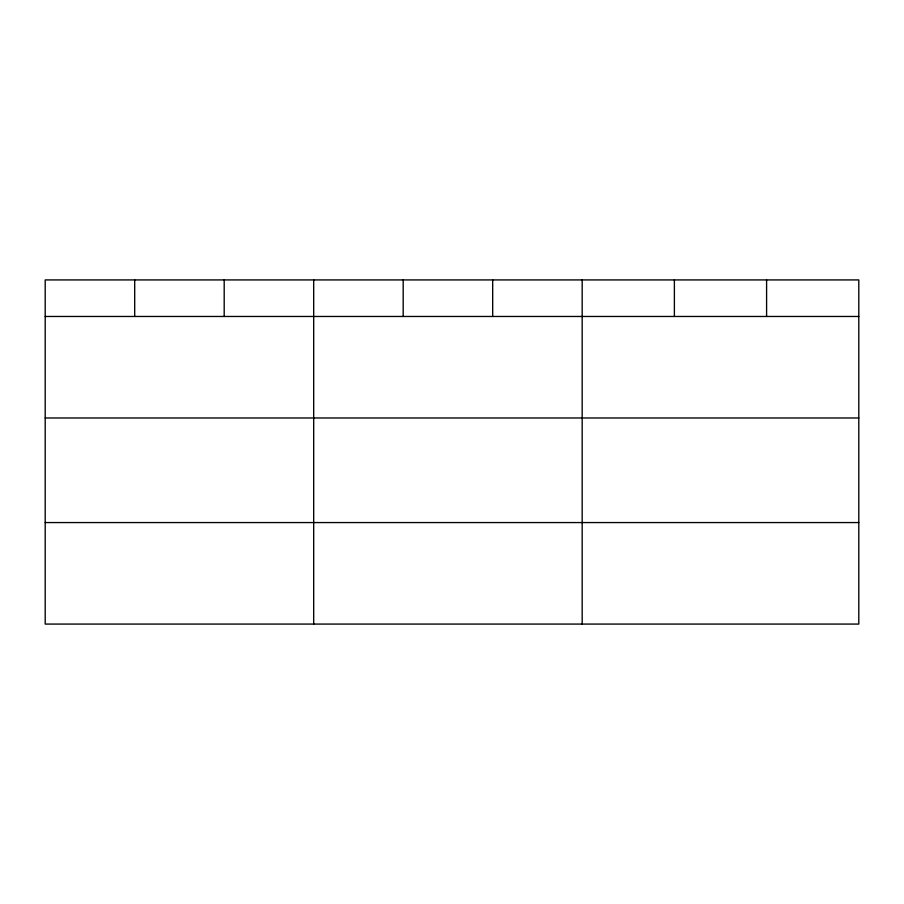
<?xml version="1.0" encoding="UTF-8"?>
<svg xmlns="http://www.w3.org/2000/svg" width="904" height="904" viewBox="0 0 904 904"><rect width="100%" height="100%" fill="white"/><g stroke="black" fill="none" stroke-linecap="round" stroke-linejoin="round"><path stroke-width="1.36" d="M858.8 417.976L858.8 279.924L45.2 279.924L45.2 624.076L858.8 624.076L858.8 417.976L45.2 417.976M45.2 316.468L858.8 316.468M45.2 522.568L858.8 522.568M766.592 279.924L766.592 316.468M674.384 279.924L674.384 316.468M582.176 279.924L582.176 624.076M492.68 279.924L492.68 316.468M403.184 279.924L403.184 316.468M313.688 279.924L313.688 624.076M224.192 279.924L224.192 316.468M134.696 279.924L134.696 316.468"/></g></svg>
